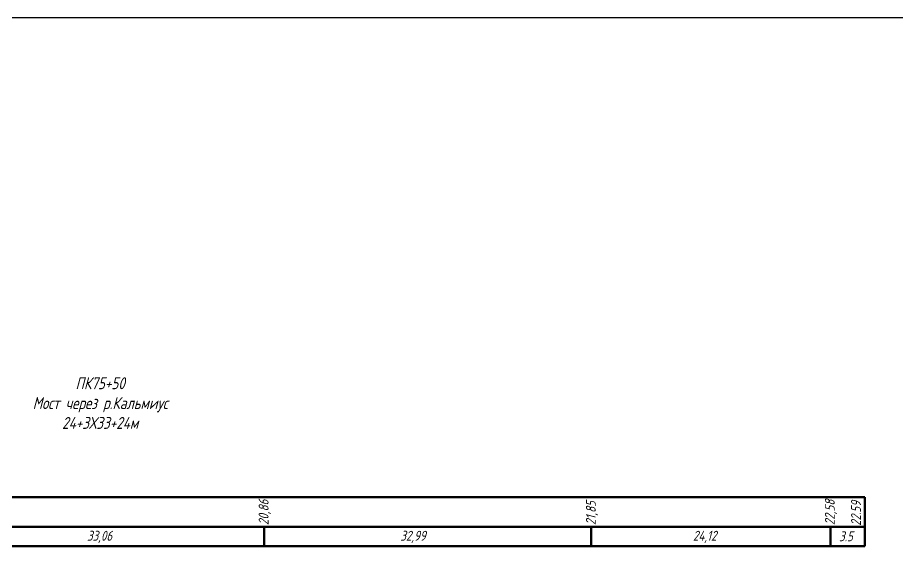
# Model space of a CAD drawing. Header units: millimetres. Extents: x 6546658 to 12951752, y -1354198 to 1102852.
# Drawn here: x 6844749 to 6933458, y 37454 to 91147 of the extents above; entities that cross this region are included whole.
import ezdxf

# ---------------------------------------------------------------- set-up
doc = ezdxf.new("R2010")
doc.units = ezdxf.units.MM
for name, color, linetype, lineweight in [('!!ТЕКСТ', 3, 'Continuous', 20), ('ИС_TXT', 4, 'Continuous', 18), ('ИС_ТаБл', 5, 'Continuous', 50)]:
    doc.layers.add(name, color=color, linetype=linetype, lineweight=lineweight)
doc.styles.add('0', font='isocpeur.ttf', dxfattribs={"width": 0.8, "oblique": 15})
doc.styles.add('ISOCPEUR', font='isocpeur.ttf', dxfattribs={"width": 0.8, "oblique": 15})

msp = doc.modelspace()

# ---------------------------------------------------------------- linework, layer by layer
at = {"color": 1}
msp.add_lwpolyline([(6546658, 91146.6), (7115680.7, 91146.6), (7115680.7, -72566.7), (6546658, -72566.7)], close=True, dxfattribs=at)
at = {"layer": 'ИС_ТаБл'}
for p, q in [((6766243.5, 42821.7), (6930166.1, 42821.7)), ((6930166.1, 37867.2), (6930166.1, 42821.7)), ((6766243.5, 37867.2), (6930166.1, 37867.2))]:
    msp.add_line(p, q, dxfattribs=at)
at = {"layer": 'ИС_ТаБл', "ltscale": 1000}
msp.add_line((6930166.1, 39821.7), (6766243.5, 39821.7), dxfattribs=at)
at = {"layer": 'ИС_ТаБл'}
for points in [[(6869595.7, 37867.2), (6869595.7, 39821.7)], [(6902590.9, 37867.2), (6902590.9, 39821.7)], [(6926710.5, 37867.2), (6926710.5, 39821.7)]]:
    msp.add_lwpolyline(points, dxfattribs=at)

# ---------------------------------------------------------------- texts
at = {"layer": 'ИС_TXT', "ltscale": 1000, "style": '0', "oblique": 15, "width": 0.8}
for s, p in [('20,86', (6870055.2, 40010.5, 0)), ('21,85', (6903050.4, 40010.5, 0)), ('22,58', (6927141.8, 40010, 0)), ('22.59', (6929786.1, 39928, 0))]:
    msp.add_text(s, height=1000, rotation=90, dxfattribs=at).set_placement(p)
for s, p in [('33,06', (6851754.8, 38429.1, 0)), ('32,99', (6883342.3, 38429.1, 0)), ('24,12', (6912844.7, 38429.1, 0)), ('3.5', (6927579.6, 38378.2, 0))]:
    msp.add_text(s, height=1000, dxfattribs=at).set_placement(p)

# ---------------------------------------------------------------- next in the draw order: texts
at = {"layer": '!!ТЕКСТ', "color": 1, "insert": (6853072, 52298.8), "char_height": 1200, "width": 17708.562, "attachment_point": 5, "style": 'ISOCPEUR', "bg_fill": 2}
msp.add_mtext('ПК75+50 \\PМост через р.Кальмиус\\P24+3Х33+24м', dxfattribs=at)

doc.saveas('drawing.dxf')
